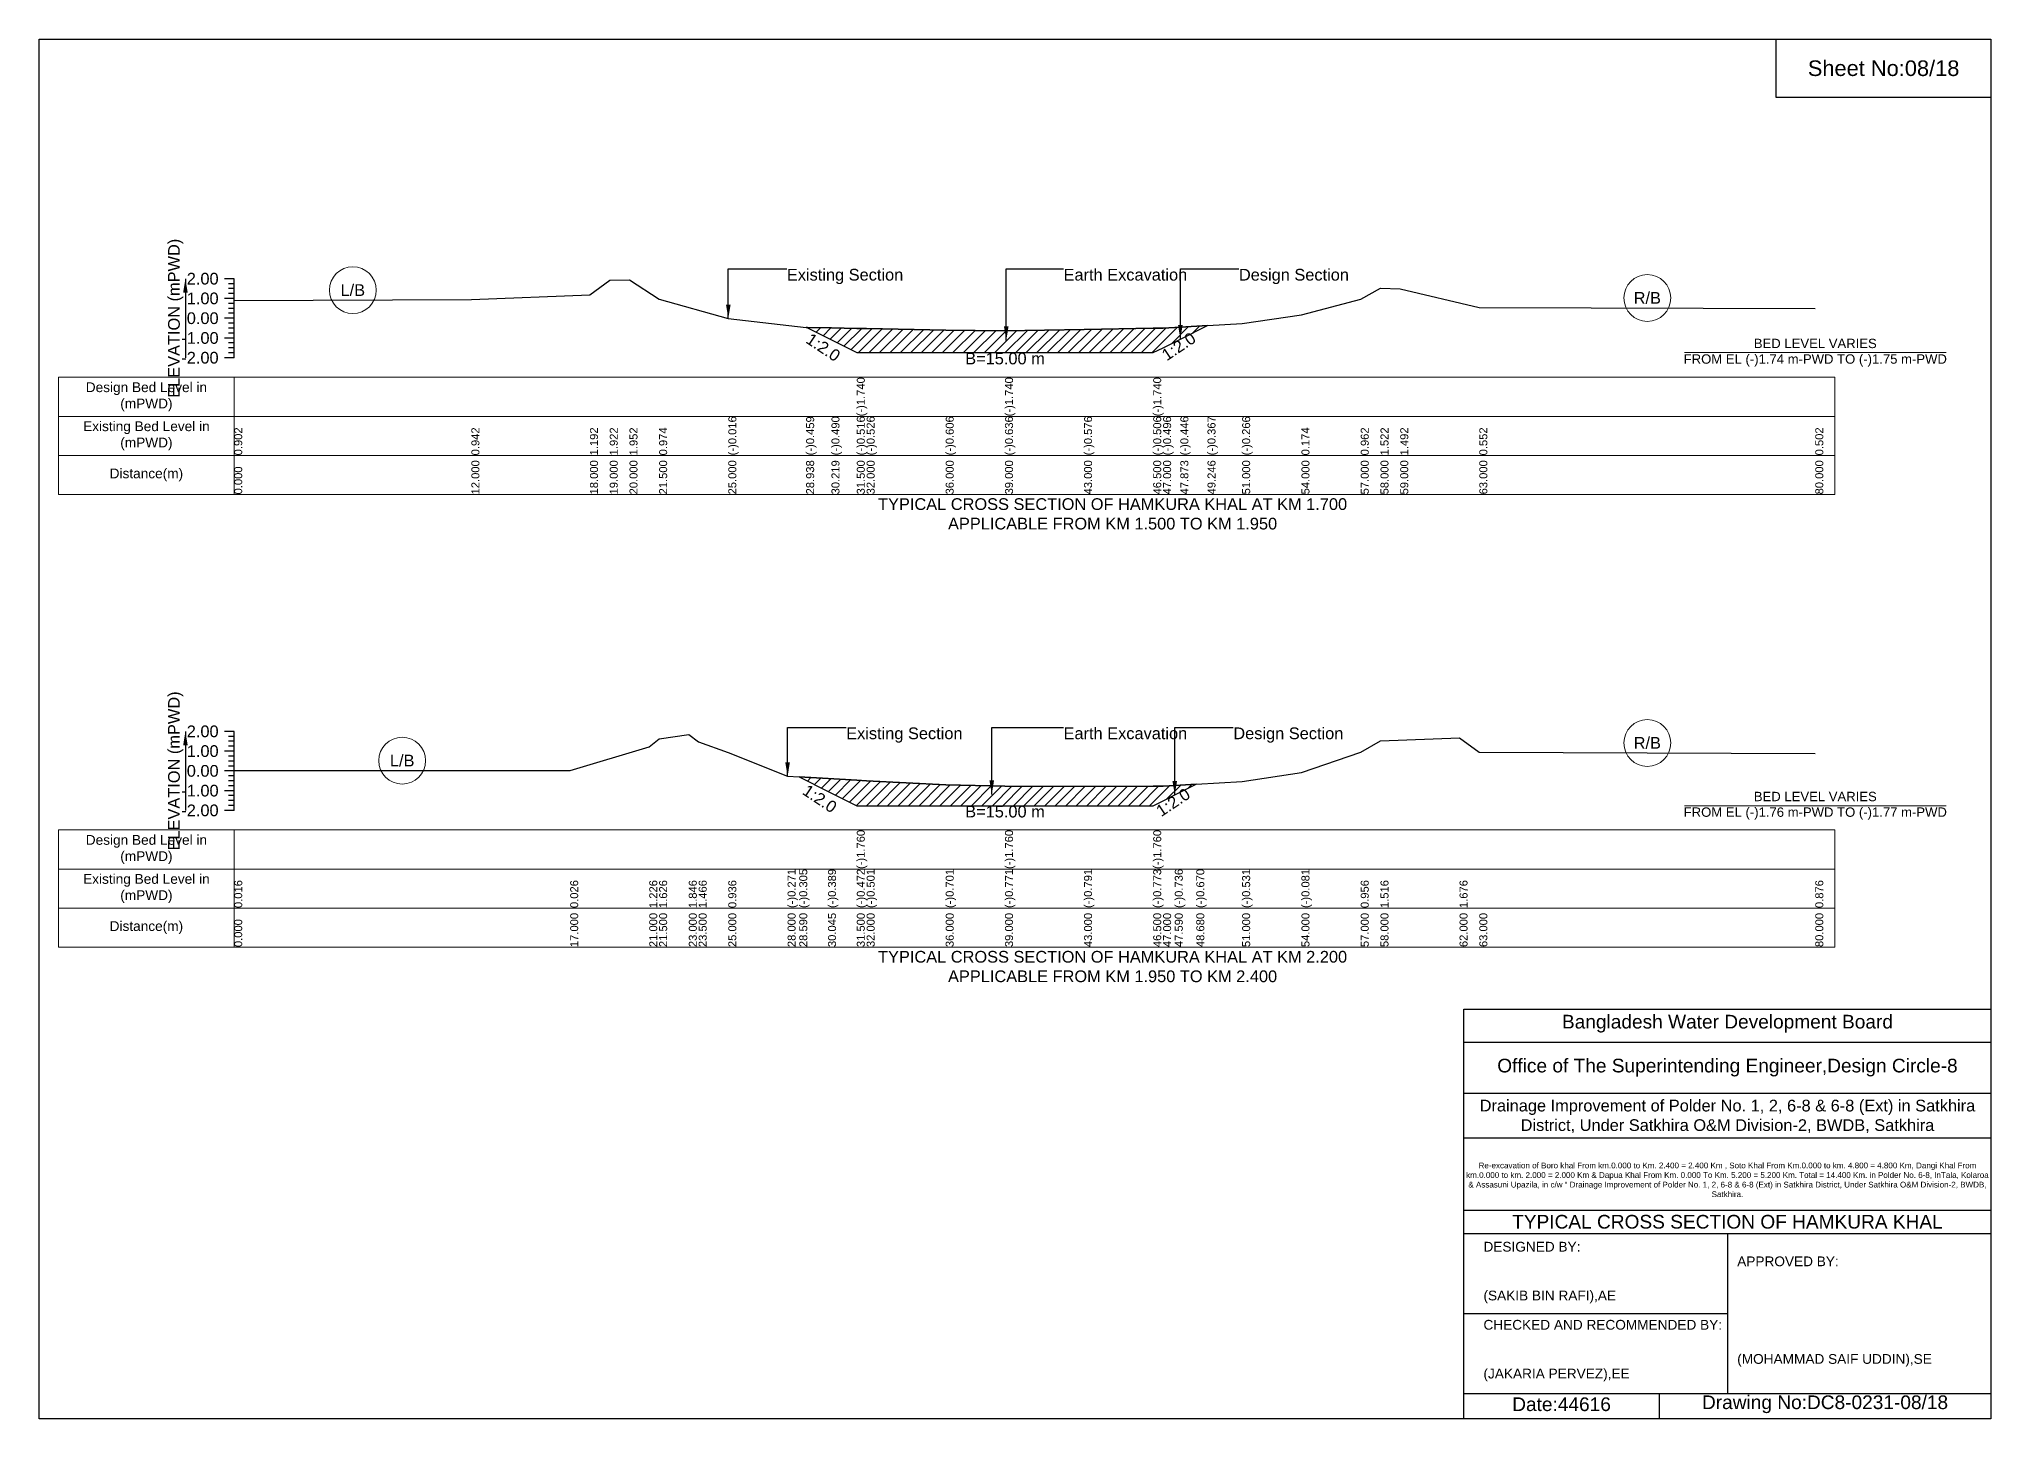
# Model space of a CAD drawing. Header units: inches. Extents: x 91000 to 278000, y -5656 to 20000.
# Drawn here: x 170000 to 178000, y 14344 to 20000 of the extents above; entities that cross this region are included whole.
import ezdxf

# ---------------------------------------------------------------- set-up
doc = ezdxf.new("R2010")
doc.units = ezdxf.units.IN
doc.header["$LTSCALE"] = 7
doc.header["$MEASUREMENT"] = 0
for name, color, linetype, lineweight in [('Cross section Data Border', 7, 'Continuous', 9), ('Cross Section Labels', 7, 'Continuous', 9), ('Existing_Bed_Level for Xsection', 7, 'Continuous', 25)]:
    doc.layers.add(name, color=color, linetype=linetype, lineweight=lineweight)
doc.styles.get("Standard").update_dxf_attribs({"font": 'arial.ttf'})
doc.dimstyles.get("Standard").update_dxf_attribs({"dimtxt": 0.18, "dimasz": 0.18, "dimexe": 0.18, "dimexo": 0.0625, "dimgap": 0.09, "dimtad": 0, "dimtih": 1, "dimtoh": 1, "dimdec": 4, "dimzin": 0, "dimdsep": 46, "dimtxsty": 'Standard', "dimcen": 0.09, "dimadec": 0, "dimazin": 0, "dimtfac": 1, "dimtdec": 4, "dimtofl": 0, "dimtmove": 0, "dimatfit": 3, "dimfxl": 1, "dimtolj": 1, "dimtzin": 0, "dimarcsym": 0})

msp = doc.modelspace()

# ---------------------------------------------------------------- hatches: boundary and pattern name
at = {"layer": 'Existing_Bed_Level for Xsection'}
h = msp.add_hatch(dxfattribs=at)
h.set_pattern_fill('ANSI31', color=256, scale=243, style=0)
h.paths.add_polyline_path([(173144, 18818.3), (173149, 18815.8), (173247.7, 18766.5), (173351.5, 18714.6), (173392, 18714.6), (173716, 18714.6), (173959, 18714.6), (174283, 18714.6), (174566.5, 18714.6), (174607, 18734.8), (174677.7, 18770.2), (174789, 18825.8), (174677.7, 18819.4), (174607, 18815.3), (174566.5, 18814.5), (174283, 18808.9), (173959, 18804), (173716, 18806.4), (173392, 18812.9), (173351.5, 18813.7), (173247.7, 18815.8), (173149, 18817.8)])
h = msp.add_hatch(dxfattribs=at)
h.set_pattern_fill('ANSI31', color=256, scale=243, style=0)
h.paths.add_polyline_path([(173115.8, 16975.4), (173233.6, 16916.4), (173351.5, 16857.5), (173392, 16857.5), (173716, 16857.5), (173959, 16857.5), (174283, 16857.5), (174566.5, 16857.5), (174607, 16877.8), (174654.8, 16901.6), (174743, 16945.8), (174654.8, 16940.5), (174607, 16937.6), (174566.5, 16937.4), (174283, 16936), (173959, 16937.6), (173716, 16943.3), (173392, 16959.5), (173351.5, 16961.8), (173233.6, 16968.6)])

# ---------------------------------------------------------------- linework, layer by layer
for points in [[(170000, 20000), (178000, 20000), (178000, 14344), (170000, 14344)], [(177120, 20000), (178000, 20000), (178000, 19760), (177120, 19760)]]:
    msp.add_lwpolyline(points, close=True)
for points in [[(175840, 14344), (175840, 16024), (178000, 16024)], [(175840, 15888), (178000, 15888)], [(175840, 15680), (178000, 15680)], [(175840, 15496), (178000, 15496)], [(175840, 15200), (178000, 15200)], [(175840, 15104), (178000, 15104)], [(176920, 15104), (176920, 14448)], [(175840, 14776), (176920, 14776)], [(175840, 14448), (178000, 14448)], [(176640, 14448), (176640, 14344)]]:
    msp.add_lwpolyline(points)
at = {"layer": 'Cross section Data Border'}
for points in [[(170080, 18613.5), (177360, 18613.5), (177360, 18133.5), (170080, 18133.5)], [(170080, 16758.1), (177360, 16758.1), (177360, 16278.1), (170080, 16278.1)]]:
    msp.add_lwpolyline(points, close=True, dxfattribs=at)
for points in [[(170800, 18613.5), (170800, 18133.5)], [(170080, 18453.5), (177360, 18453.5)], [(170080, 18293.5), (177360, 18293.5)], [(170800, 16758.1), (170800, 16278.1)], [(170080, 16598.1), (177360, 16598.1)], [(170080, 16438.1), (177360, 16438.1)]]:
    msp.add_lwpolyline(points, dxfattribs=at)
at = {"layer": 'Cross Section Labels'}
for points in [[(176744.2, 18714.6), (177815.8, 18714.6)], [(176744.2, 16857.5), (177815.8, 16857.5)]]:
    msp.add_lwpolyline(points, dxfattribs=at)
for centre in [(171286, 18970.7), (176591.5, 18938.7), (176591.5, 17114.8), (171488.5, 17042.3)]:
    msp.add_circle(centre, 96, dxfattribs=at)
at = {"layer": 'Existing_Bed_Level for Xsection'}
for points in [[(170800, 19017.5), (170760, 19017.5)], [(170800, 18997.3), (170776, 18997.3)], [(170800, 18977), (170776, 18977)], [(170800, 18693.5), (170800, 18774.5), (170800, 18855.5), (170800, 18936.5), (170800, 19017.5)], [(170800, 18928.6), (171772, 18931.8), (172258, 18952.1), (172339, 19011.2), (172420, 19013.6), (172541.5, 18934.4), (172825, 18854.2), (173144, 18818.3), (173149, 18817.8), (173247.7, 18815.8), (173351.5, 18813.7), (173351.5, 18813.7), (173392, 18812.9), (173716, 18806.4), (173959, 18804), (173959, 18804), (174283, 18808.9), (174566.5, 18814.5), (174566.5, 18814.5), (174607, 18815.3), (174677.7, 18819.4), (174789, 18825.8), (174931, 18834), (175174, 18869.6), (175417, 18933.4), (175498, 18978.8), (175579, 18976.4), (175903, 18900.2), (177280, 18896.2)], [(170800, 18936.5), (170760, 18936.5)], [(170800, 18956.8), (170776, 18956.8)], [(170800, 18916.3), (170776, 18916.3)], [(170800, 18896), (170776, 18896)], [(170800, 18855.5), (170760, 18855.5)], [(170800, 18875.8), (170776, 18875.8)], [(170800, 18835.3), (170776, 18835.3)], [(170800, 18815), (170776, 18815)], [(170800, 18774.5), (170760, 18774.5)], [(170800, 18794.8), (170776, 18794.8)], [(170800, 18754.3), (170776, 18754.3)], [(170800, 18734), (170776, 18734)], [(170800, 18693.5), (170760, 18693.5)], [(170800, 18713.8), (170776, 18713.8)], [(170800, 17162.1), (170760, 17162.1)], [(170800, 17141.8), (170776, 17141.8)], [(170800, 17121.6), (170776, 17121.6)], [(170800, 16838.1), (170800, 16919.1), (170800, 17000.1), (170800, 17081.1), (170800, 17162.1)], [(170800, 17001.4), (172177, 17002.2), (172501, 17099.4), (172541.5, 17131.8), (172663, 17149.6), (172703.5, 17118.8), (172825, 17075.9), (173068, 16978.1), (173115.8, 16975.4), (173233.6, 16968.6), (173351.5, 16961.8), (173351.5, 16961.8), (173392, 16959.5), (173716, 16943.3), (173959, 16937.6), (173959, 16937.6), (174283, 16936), (174566.5, 16937.4), (174566.5, 16937.4), (174607, 16937.6), (174654.8, 16940.5), (174743, 16945.8), (174931, 16957.1), (175174, 16993.5), (175417, 17077.5), (175498, 17122.9), (175822, 17135.8), (175903, 17077.5), (177280, 17071)], [(170800, 17081.1), (170760, 17081.1)], [(170800, 17101.3), (170776, 17101.3)], [(170800, 17060.8), (170776, 17060.8)], [(170800, 17040.6), (170776, 17040.6)], [(170800, 17000.1), (170760, 17000.1)], [(170800, 17020.3), (170776, 17020.3)], [(170800, 16979.8), (170776, 16979.8)], [(170800, 16919.1), (170760, 16919.1)], [(170800, 16959.6), (170776, 16959.6)], [(170800, 16939.3), (170776, 16939.3)], [(170800, 16898.8), (170776, 16898.8)], [(170800, 16838.1), (170760, 16838.1)], [(170800, 16878.6), (170776, 16878.6)], [(170800, 16858.3), (170776, 16858.3)]]:
    msp.add_lwpolyline(points, dxfattribs=at)
for points in [[(173144, 18818.3), (173149, 18815.8), (173247.7, 18766.5), (173351.5, 18714.6), (173351.5, 18714.6), (173392, 18714.6), (173716, 18714.6), (173959, 18714.6), (173959, 18714.6), (174283, 18714.6), (174566.5, 18714.6), (174566.5, 18714.6), (174607, 18734.8), (174677.7, 18770.2), (174789, 18825.8), (174677.7, 18819.4), (174607, 18815.3), (174566.5, 18814.5), (174566.5, 18814.5), (174283, 18808.9), (173959, 18804), (173959, 18804), (173716, 18806.4), (173392, 18812.9), (173351.5, 18813.7), (173351.5, 18813.7), (173247.7, 18815.8), (173149, 18817.8)], [(173115.8, 16975.4), (173233.6, 16916.4), (173351.5, 16857.5), (173351.5, 16857.5), (173392, 16857.5), (173716, 16857.5), (173959, 16857.5), (173959, 16857.5), (174283, 16857.5), (174566.5, 16857.5), (174566.5, 16857.5), (174607, 16877.8), (174654.8, 16901.6), (174743, 16945.8), (174743, 16945.8), (174743, 16945.8), (174654.8, 16940.5), (174607, 16937.6), (174566.5, 16937.4), (174566.5, 16937.4), (174283, 16936), (173959, 16937.6), (173959, 16937.6), (173716, 16943.3), (173392, 16959.5), (173351.5, 16961.8), (173351.5, 16961.8), (173233.6, 16968.6)]]:
    msp.add_lwpolyline(points, close=True, dxfattribs=at)

# ---------------------------------------------------------------- texts
at = {"attachment_point": 5}
for s, insert, char_height in [('Sheet No:08/18', (177560, 19880), 64), ('Bangladesh Water Development Board', (176920, 15964), 56), ('Office of The Superintending Engineer,Design Circle-8', (176920, 15784), 56)]:
    msp.add_mtext(s, dxfattribs=dict(at, insert=insert, char_height=char_height))
for s, insert, char_height, width, attachment_point in [('Drainage Improvement of Polder No. 1, 2, 6-8 & 6-8 (Ext) in Satkhira District, Under Satkhira O&M Division-2, BWDB, Satkhira', (176920, 15584), 48, 2240, 5), ('Re-excavation of Boro khal From km.0.000 to Km. 2.400 = 2.400 Km , Soto Khal From Km.0.000 to km. 4.800 = 4.800 Km, Dangi Khal From km.0.000 to km. 2.000 = 2.000 Km & Dapua Khal From Km. 0.000 To Km. 5.200 = 5.200 Km. Total = 14.400 Km. in Polder No. 6-8, InTala, Kolaroa & Assasuni Upazila, in c/w “ Drainage Improvement of Polder No. 1, 2, 6-8 & 6-8 (Ext) in Satkhira District, Under Satkhira O&M Division-2, BWDB, Satkhira.', (176920, 15324), 23.565, 2160, 5), ('TYPICAL CROSS SECTION OF HAMKURA KHAL', (176920, 15152), 56, 2240, 5), ('DESIGNED BY:^J^J^J(SAKIB BIN RAFI),AE', (175920, 14944), 40, 1120, 4), ('APPROVED BY:^J^J^J^J^J^J(MOHAMMAD SAIF UDDIN),SE', (176960, 14784), 40, 1120, 4), ('CHECKED AND RECOMMENDED BY:^J^J^J(JAKARIA PERVEZ),EE', (175920, 14624), 40, 1120, 4), ('Date:44616', (176240, 14404), 56, 1120, 5), ('Drawing No:DC8-0231-08/18', (177320, 14404), 56, 1760, 5)]:
    msp.add_mtext(s, dxfattribs=dict(insert=insert, char_height=char_height, width=width, attachment_point=attachment_point))
at = {"layer": 'Cross section Data Border', "char_height": 40, "width": 640, "attachment_point": 5}
for s, insert in [('Design Bed Level in (mPWD)', (170440, 18533.5)), ('Existing Bed Level in (mPWD)', (170440, 18373.5)), ('Distance(m)', (170440, 18213.5)), ('Design Bed Level in (mPWD)', (170440, 16678.1)), ('Existing Bed Level in (mPWD)', (170440, 16518.1)), ('Distance(m)', (170440, 16358.1))]:
    msp.add_mtext(s, dxfattribs=dict(at, insert=insert))
at = {"layer": 'Cross Section Labels'}
for s, insert, char_height, attachment_point in [('Existing Section', (173065, 19058), 48, 1), ('Earth Excavation', (174199, 19058), 48, 1), ('Design Section', (174917.7, 19058), 48, 1), ('L/B', (171286, 18970.7), 48, 5), ('R/B', (176591.5, 18938.7), 48, 5), ('BED LEVEL VARIES ^JFROM EL (-)1.74 m-PWD TO (-)1.75 m-PWD', (177280, 18714.6), 38.4, 5), ('B=15.00 m', (173959, 18714.6), 48, 2), ('TYPICAL CROSS SECTION OF HAMKURA KHAL AT KM 1.700^JAPPLICABLE FROM KM 1.500 TO KM 1.950', (174400, 18053.5), 48, 5), ('Existing Section', (173308, 17178.3), 48, 1), ('Earth Excavation', (174199, 17178.3), 48, 1), ('Design Section', (174894.8, 17178.3), 48, 1), ('R/B', (176591.5, 17114.8), 48, 5), ('L/B', (171488.5, 17042.3), 48, 5), ('BED LEVEL VARIES ^JFROM EL (-)1.76 m-PWD TO (-)1.77 m-PWD', (177280, 16857.5), 38.4, 5), ('B=15.00 m', (173959, 16857.5), 48, 2), ('TYPICAL CROSS SECTION OF HAMKURA KHAL AT KM 2.200^JAPPLICABLE FROM KM 1.950 TO KM 2.400', (174400, 16198.1), 48, 5)]:
    msp.add_mtext(s, dxfattribs=dict(at, insert=insert, char_height=char_height, attachment_point=attachment_point))
at = {"layer": 'Cross Section Labels', "char_height": 48, "attachment_point": 2}
for insert, rotation in [((173227.5, 18756.3), 326.30993), ((174657.5, 18760.1), 33.69007), ((173213.4, 16906.3), 326.30993), ((174634.5, 16891.5), 33.69007)]:
    msp.add_mtext('1:2.0', dxfattribs=dict(at, insert=insert, rotation=rotation))
at = {"layer": 'Existing_Bed_Level for Xsection', "rotation": 90}
for s, insert, char_height, attachment_point in [('ELEVATION (mPWD)', (170560, 18855.5), 48, 5), ('(-)1.740', (173351.5, 18453.5), 32.8, 1), ('(-)1.740', (173959, 18453.5), 32.8, 1), ('(-)1.740', (174566.5, 18453.5), 32.8, 1), ('0.902', (170800, 18293.5), 32.8, 1), ('0.942', (171772, 18293.5), 32.8, 1), ('1.192', (172258, 18293.5), 32.8, 1), ('1.922', (172339, 18293.5), 32.8, 1), ('1.952', (172420, 18293.5), 32.8, 1), ('0.974', (172541.5, 18293.5), 32.8, 1), ('(-)0.016', (172825, 18293.5), 32.8, 1), ('(-)0.459', (173144, 18293.5), 32.8, 1), ('(-)0.490', (173247.7, 18293.5), 32.8, 1), ('(-)0.516', (173351.5, 18293.5), 32.8, 1), ('(-)0.526', (173392, 18293.5), 32.8, 1), ('(-)0.606', (173716, 18293.5), 32.8, 1), ('(-)0.636', (173959, 18293.5), 32.8, 1), ('(-)0.576', (174283, 18293.5), 32.8, 1), ('(-)0.506', (174566.5, 18293.5), 32.8, 1), ('(-)0.496', (174607, 18293.5), 32.8, 1), ('(-)0.446', (174677.7, 18293.5), 32.8, 1), ('(-)0.367', (174789, 18293.5), 32.8, 1), ('(-)0.266', (174931, 18293.5), 32.8, 1), ('0.174', (175174, 18293.5), 32.8, 1), ('0.962', (175417, 18293.5), 32.8, 1), ('1.522', (175498, 18293.5), 32.8, 1), ('1.492', (175579, 18293.5), 32.8, 1), ('0.552', (175903, 18293.5), 32.8, 1), ('0.502', (177280, 18293.5), 32.8, 1), ('0.000', (170800, 18133.5), 32.8, 1), ('12.000', (171772, 18133.5), 32.8, 1), ('18.000', (172258, 18133.5), 32.8, 1), ('19.000', (172339, 18133.5), 32.8, 1), ('20.000', (172420, 18133.5), 32.8, 1), ('21.500', (172541.5, 18133.5), 32.8, 1), ('25.000', (172825, 18133.5), 32.8, 1), ('28.938', (173144, 18133.5), 32.8, 1), ('30.219', (173247.7, 18133.5), 32.8, 1), ('31.500', (173351.5, 18133.5), 32.8, 1), ('32.000', (173392, 18133.5), 32.8, 1), ('36.000', (173716, 18133.5), 32.8, 1), ('39.000', (173959, 18133.5), 32.8, 1), ('43.000', (174283, 18133.5), 32.8, 1), ('46.500', (174566.5, 18133.5), 32.8, 1), ('47.000', (174607, 18133.5), 32.8, 1), ('47.873', (174677.7, 18133.5), 32.8, 1), ('49.246', (174789, 18133.5), 32.8, 1), ('51.000', (174931, 18133.5), 32.8, 1), ('54.000', (175174, 18133.5), 32.8, 1), ('57.000', (175417, 18133.5), 32.8, 1), ('58.000', (175498, 18133.5), 32.8, 1), ('59.000', (175579, 18133.5), 32.8, 1), ('63.000', (175903, 18133.5), 32.8, 1), ('80.000', (177280, 18133.5), 32.8, 1), ('ELEVATION (mPWD)', (170560, 17000.1), 48, 5), ('(-)1.760', (173351.5, 16598.1), 32.8, 1), ('(-)1.760', (173959, 16598.1), 32.8, 1), ('(-)1.760', (174566.5, 16598.1), 32.8, 1), ('(-)0.271', (173068, 16438.1), 32.8, 1), ('(-)0.305', (173115.8, 16438.1), 32.8, 1), ('(-)0.389', (173233.6, 16438.1), 32.8, 1), ('(-)0.472', (173351.5, 16438.1), 32.8, 1), ('(-)0.501', (173392, 16438.1), 32.8, 1), ('(-)0.701', (173716, 16438.1), 32.8, 1), ('(-)0.771', (173959, 16438.1), 32.8, 1), ('(-)0.791', (174283, 16438.1), 32.8, 1), ('(-)0.773', (174566.5, 16438.1), 32.8, 1), ('(-)0.736', (174654.8, 16438.1), 32.8, 1), ('(-)0.670', (174743, 16438.1), 32.8, 1), ('(-)0.531', (174931, 16438.1), 32.8, 1), ('(-)0.081', (175174, 16438.1), 32.8, 1), ('0.016', (170800, 16438.1), 32.8, 1), ('0.026', (172177, 16438.1), 32.8, 1), ('1.226', (172501, 16438.1), 32.8, 1), ('1.626', (172541.5, 16438.1), 32.8, 1), ('1.846', (172663, 16438.1), 32.8, 1), ('1.466', (172703.5, 16438.1), 32.8, 1), ('0.936', (172825, 16438.1), 32.8, 1), ('0.956', (175417, 16438.1), 32.8, 1), ('1.516', (175498, 16438.1), 32.8, 1), ('1.676', (175822, 16438.1), 32.8, 1), ('0.876', (177280, 16438.1), 32.8, 1), ('17.000', (172177, 16278.1), 32.8, 1), ('21.000', (172501, 16278.1), 32.8, 1), ('21.500', (172541.5, 16278.1), 32.8, 1), ('23.000', (172663, 16278.1), 32.8, 1), ('23.500', (172703.5, 16278.1), 32.8, 1), ('25.000', (172825, 16278.1), 32.8, 1), ('28.000', (173068, 16278.1), 32.8, 1), ('28.590', (173115.8, 16278.1), 32.8, 1), ('30.045', (173233.6, 16278.1), 32.8, 1), ('31.500', (173351.5, 16278.1), 32.8, 1), ('32.000', (173392, 16278.1), 32.8, 1), ('36.000', (173716, 16278.1), 32.8, 1), ('39.000', (173959, 16278.1), 32.8, 1), ('43.000', (174283, 16278.1), 32.8, 1), ('46.500', (174566.5, 16278.1), 32.8, 1), ('47.000', (174607, 16278.1), 32.8, 1), ('47.590', (174654.8, 16278.1), 32.8, 1), ('48.680', (174743, 16278.1), 32.8, 1), ('51.000', (174931, 16278.1), 32.8, 1), ('54.000', (175174, 16278.1), 32.8, 1), ('57.000', (175417, 16278.1), 32.8, 1), ('58.000', (175498, 16278.1), 32.8, 1), ('62.000', (175822, 16278.1), 32.8, 1), ('63.000', (175903, 16278.1), 32.8, 1), ('80.000', (177280, 16278.1), 32.8, 1), ('0.000', (170800, 16278.1), 32.8, 1)]:
    msp.add_mtext(s, dxfattribs=dict(at, insert=insert, char_height=char_height, attachment_point=attachment_point))
at = {"layer": 'Existing_Bed_Level for Xsection', "char_height": 48, "attachment_point": 6}
for s, insert in [('2.00', (170736, 19017.5)), ('1.00', (170736, 18936.5)), ('0.00', (170736, 18855.5)), ('-1.00', (170736, 18774.5)), ('-2.00', (170736, 18693.5)), ('2.00', (170736, 17162.1)), ('1.00', (170736, 17081.1)), ('0.00', (170736, 17000.1)), ('-1.00', (170736, 16919.1)), ('-2.00', (170736, 16838.1))]:
    msp.add_mtext(s, dxfattribs=dict(at, insert=insert))

# ---------------------------------------------------------------- leaders
at = {"layer": 'Cross Section Labels', "annotation_type": 0, "has_hookline": 1, "hookline_direction": 0}
for points, text_width in [([(172825, 18854.2), (172825, 19058), (173064.9, 19058)], 467.2), ([(173964.2, 18765), (173964.2, 19058), (174198.9, 19058)], 497), ([(174677.7, 18770.2), (174677.7, 19058), (174917.6, 19058)], 441.2), ([(173068, 16978.1), (173068, 17178.3), (173307.9, 17178.3)], 467.2), ([(173904.8, 16904.1), (173904.8, 17178.3), (174198.9, 17178.3)], 497), ([(174654.8, 16901.6), (174654.8, 17178.3), (174894.7, 17178.3)], 441.2)]:
    msp.add_leader(points, dimstyle='Standard', override={"dimasz": 57.6}, dxfattribs=dict(at, text_width=text_width))
at = {"layer": 'Existing_Bed_Level for Xsection'}
for points in [[(170600, 19017.5), (170600, 18693.5)], [(170600, 17162.1), (170600, 16838.1)]]:
    msp.add_leader(points, dimstyle='Standard', override={"dimasz": 57.6}, dxfattribs=at)

doc.saveas('drawing.dxf')
